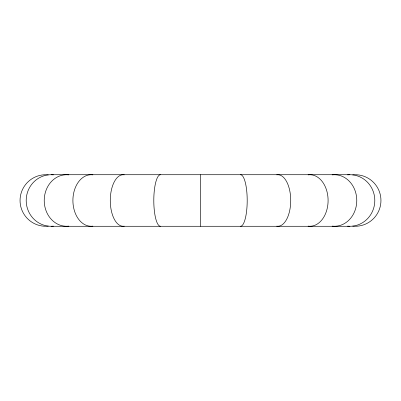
<?xml version="1.0" encoding="UTF-8"?>
<svg xmlns="http://www.w3.org/2000/svg" width="401" height="401" viewBox="0 0 401 401"><rect width="100%" height="100%" fill="white"/><g stroke="black" fill="none" stroke-linecap="round" stroke-linejoin="round"><path stroke-width="0.6" d="M51.097 174.721L349.903 174.721M51.097 226.279L349.903 226.279M200.5 174.721L200.5 226.279M240.53 174.721A25.779 6.672 -90 0 1 247.201 200.5A25.779 6.672 -90 0 1 240.53 226.279M276.715 174.821A25.779 12.887 -90 0 1 290.725 200.5A25.779 12.887 -90 0 1 276.715 226.179M308.083 174.846A25.779 18.23 -90 0 1 328.098 200.5A25.779 18.23 -90 0 1 308.083 226.154M332.118 174.861A25.779 22.326 -90 0 1 356.775 200.5A25.779 22.326 -90 0 1 332.118 226.139M347.537 174.836A25.779 24.902 -90 0 1 374.8 200.5A25.779 24.902 -90 0 1 347.537 226.164M352.725 174.836A25.779 25.779 0 0 1 380.95 200.5A25.779 25.779 0 0 1 352.725 226.164M124.285 226.179A25.779 12.887 -90 0 1 110.275 200.5A25.779 12.887 -90 0 1 124.285 174.821M92.917 226.154A25.779 18.23 -90 0 1 72.902 200.5A25.779 18.23 -90 0 1 92.917 174.846M68.882 226.139A25.779 22.326 -90 0 1 44.225 200.5A25.779 22.326 -90 0 1 68.882 174.861M53.463 226.164A25.779 24.902 -90 0 1 26.2 200.5A25.779 24.902 -90 0 1 53.463 174.836M48.275 226.164A25.779 25.779 0 0 1 20.05 200.5A25.779 25.779 0 0 1 48.275 174.836M160.47 226.279A25.779 6.672 -90 0 1 153.799 200.5A25.779 6.672 -90 0 1 160.47 174.721"/></g></svg>
